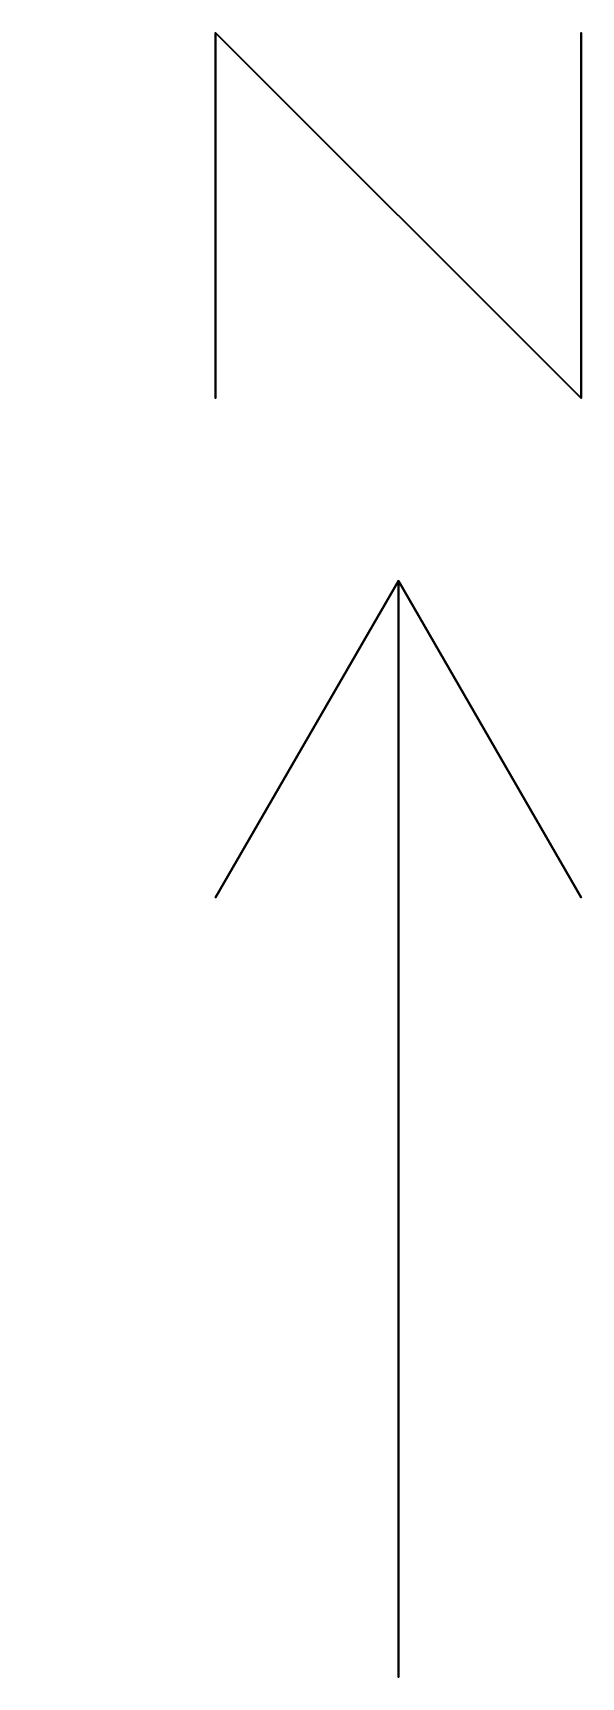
# Model space of a CAD drawing. Header units: metres. Extents: x -14 to 17.2, y -1.1 to 13.3.
# Drawn here: x -11 to -9.5, y 0 to 4.5 of the extents above; entities that cross this region are included whole.
import ezdxf

# ---------------------------------------------------------------- set-up
doc = ezdxf.new("R2010")
doc.units = ezdxf.units.M

msp = doc.modelspace()

# ---------------------------------------------------------------- linework, layer by layer
at = {"layer": '1', "color": 3}
for points in [[(-10.5, 4.5, 0.1), (-10.5, 4.5), (-10.5, 3.5), (-10.5, 3.5, 0.1)], [(-10.5, 4.5, 0.1), (-10.5, 4.5), (-9.5, 3.5), (-9.5, 3.5, 0.1)], [(-9.5, 4.5, 0.1), (-9.5, 4.5), (-9.5, 3.5), (-9.5, 3.5, 0.1)], [(-10, 3, 0.1), (-10, 3), (-10.5, 2.134), (-10.5, 2.134, 0.1)], [(-10, 3, 0.1), (-10, 3), (-10, 0), (-10, 0, 0.1)], [(-10, 3, 0.1), (-10, 3), (-9.5, 2.134), (-9.5, 2.134, 0.1)]]:
    msp.add_3dface(points, dxfattribs=at)

doc.saveas('drawing.dxf')
